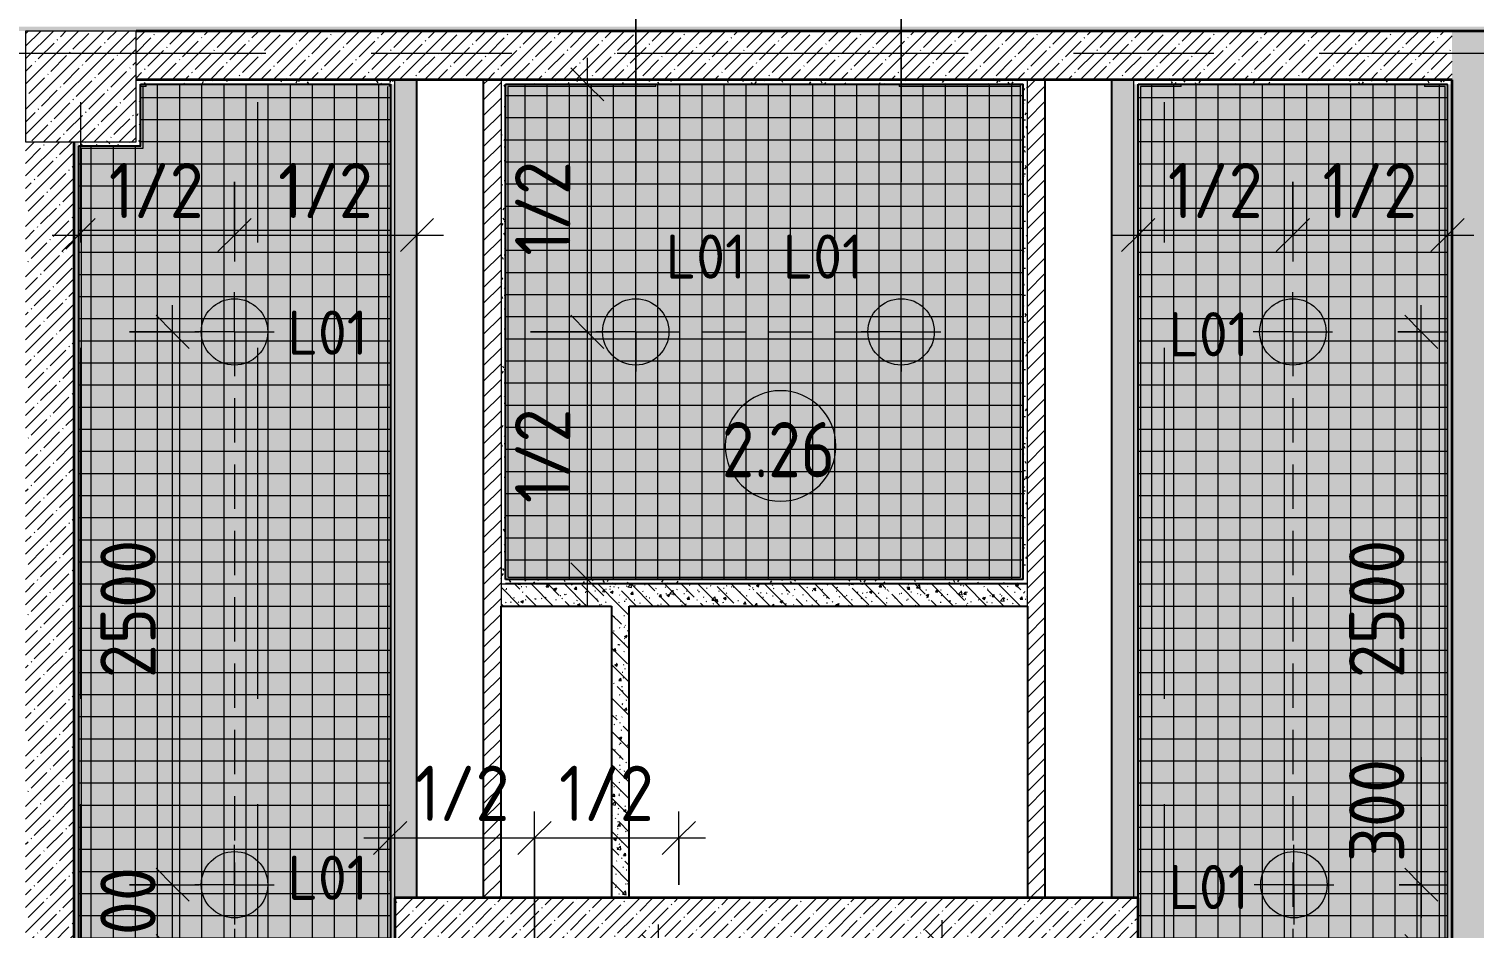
# Model space of a CAD drawing. Header units: millimetres. Extents: x 35098 to 231722, y -8553 to 29000.
# Drawn here: x 65425 to 71959, y 3844 to 7910 of the extents above; entities that cross this region are included whole.
import ezdxf

# ---------------------------------------------------------------- set-up
doc = ezdxf.new("R2010")
doc.units = ezdxf.units.MM
doc.linetypes.add('ADSK_Штрих_ш2 п1', pattern=[300, 200, -100])
doc.linetypes.add('Осевая', pattern=[3175, 635, -476.25, 1587.5, -476.25])
for name, color, linetype, lineweight in [('A-ANNO-DIMS', 7, 'Continuous', 9), ('A-ANNO-DIMS-100', 7, 'Continuous', 9), ('A-AREA-IDEN', 7, 'Continuous', 9), ('A-CLNG-PATT', 7, 'Continuous', 9), ('A-DETL-1', 7, 'ADSK_Штрих_ш2 п1', 9), ('A-WALL', 7, 'Continuous', 9), ('E-LITE-EQPM-IDEN', 7, 'Continuous', 9), ('I-WALL', 7, 'Continuous', 9), ('S-COLS', 7, 'Continuous', 9), ('Оси-2', 7, 'Осевая', 9)]:
    doc.layers.add(name, color=color, linetype=linetype, lineweight=lineweight)
for name, color, linetype, lineweight, true_color in [('A-ANNO-NOTE', 1, 'Continuous', 9, 0xff0000), ('A-WALL-1', 7, 'Continuous', 25, 0x3c3c3c), ('A-WALL-3', 7, 'Continuous', 35, 0x3c3c3c), ('A-WALL-FNSH-2', 7, 'Continuous', 13, 0x3c3c3c)]:
    doc.layers.add(name, color=color, linetype=linetype, lineweight=lineweight, true_color=true_color)
doc.layers.add('A-CLNG-PATT-1', color=7, linetype='Continuous', lineweight=9, transparency=1)
doc.styles.add('GOST Common', font='GOST_Common.ttf', dxfattribs={"height": 200})
doc.styles.add('GOST Common_1', font='GOST_Common.ttf', dxfattribs={"width": 0.9, "height": 250})
doc.styles.add('ISOCPEUR', font='isocpeur.ttf', dxfattribs={"width": 0.9, "height": 250})
doc.dimstyles.new('ISO-2_5_0_9К_БОЛЬШОЙ', dxfattribs={"dimscale": 304.8, "dimtxt": 248.995294, "dimasz": 0.492126, "dimexe": 0.393701, "dimexo": 0.984252, "dimgap": 0, "dimtad": 1, "dimdec": 0, "dimrnd": 10, "dimzin": 0, "dimdsep": 46, "dimtxsty": 'ISOCPEUR', "dimblk1": 'OBLIQUE', "dimblk2": 'OBLIQUE', "dimsah": 1, "dimcen": 0.09, "dimdle": 0.393701, "dimazin": 0, "dimtfac": 1, "dimtdec": 4, "dimtix": 1, "dimtmove": 0, "dimatfit": 3, "dimfxl": 1, "dimtvp": 1, "dimtolj": 1, "dimtzin": 0, "dimarcsym": 2})
doc.dimstyles.new('ISO-2_5_0_9К_БОЛЬШОЙ_2', dxfattribs={"dimscale": 304.8, "dimtxt": 248.995294, "dimasz": 0.492126, "dimexe": 0.393701, "dimexo": 0.984252, "dimgap": 0, "dimtad": 1, "dimdec": 0, "dimrnd": 10, "dimzin": 0, "dimdsep": 46, "dimtxsty": 'ISOCPEUR', "dimblk1": 'OBLIQUE', "dimblk2": 'OBLIQUE', "dimsah": 1, "dimcen": 0.09, "dimdle": 0.393701, "dimazin": 0, "dimtfac": 1, "dimtdec": 4, "dimtix": 1, "dimtmove": 1, "dimatfit": 3, "dimfxl": 1, "dimtvp": 1, "dimtolj": 1, "dimtzin": 0, "dimarcsym": 2})
pattern_1 = [(45, (0, 0), (-57.02463, 57.02463), []), (45, (57.025, 0), (-57.02463, 57.02463), [100.806, -20.161, 3.353, -16.808])]
pattern_2 = [(45, (0, 0), (-35.35534, 35.35534), [])]
pattern_3 = [(135, (0, 0), (-75.43415, -75.43415), [106.68, -17.78, 3.556, -17.78]), (135, (0, 75.39), (-75.43415, -75.43415), []), (50, (0, 0), (127.52922, -11.15758), [13.335, -146.685]), (355, (0, 0), (-24.66966, 133.74002), [10.668, -117.348]), (100.451, (10.63, -0.93), (102.85973, 122.58178), [11.333, -124.663]), (46.184, (0, 35.56), (189.75516, -29.43036), [20.002, -220.027]), (96.636, (15.81, 33.1), (166.1822, 173.1996), [17, -186.995]), (351.184, (0, 35.56), (166.18393, 173.1976), [16.002, -176.022]), (21, (17.78, 26.67), (106.13027, -71.58603), [13.335, -146.685]), (326, (17.78, 26.67), (43.26188, 128.93175), [10.668, -117.348]), (71.451, (26.62, 20.7), (149.39198, 57.34505), [11.333, -124.663]), (37.5, (0, 0), (2.162228, 59.188357), [3.353, -112.573, 3.353, -115.773, -117.792]), (37.5, (0, 0), (2.162228, 59.188357), [-235.052, 3.353, -114.44]), (7.5, (0, 0), (46.77386, 70.12615), [3.353, -64.567, 3.353, -109.906, -44.894]), (7.5, (0, 0), (46.77386, 70.12615), [-181.178, 3.353, -41.542]), (327.5, (-39.65, 0), (94.91367, -4.010093), [3.353, -41.097, 3.353, -135.331, -184.023]), (327.5, (-39.65, 0), (94.91367, -4.010093), [-183.134, 3.353, -180.67]), (317.5, (-57.43, 0), (103.69057, 17.79882), [3.353, -54.432, 3.353, -88.748, -130.683]), (317.5, (-57.43, 0), (103.69057, 17.79882), [-149.885, 3.353, -127.33])]
pattern_4 = [(0, (0, 0), (121.92, 30.48), [10.058, -81.382, 10.058, -81.382, -487.68]), (0, (0, 0), (121.92, 30.48), [-182.88, 10.058, -172.822, 10.058, -81.382, -213.36]), (0, (0, 0), (121.92, 30.48), [-457.2, 10.058, -50.902, 10.058, -142.342]), (120, (45.72, 15.24), (-87.356454, 90.345817), [10.058, -81.382, 10.058, -81.382, -487.68]), (120, (45.72, 15.24), (-87.356454, 90.345817), [-182.88, 10.058, -172.822, 10.058, -81.382, -213.36]), (120, (45.72, 15.24), (-87.356454, 90.345817), [-457.2, 10.058, -50.902, 10.058, -142.342]), (240, (60.96, 76.2), (-34.563546, -120.825817), [10.058, -81.382, 10.058, -81.382, -487.68]), (240, (60.96, 76.2), (-34.563546, -120.825817), [-182.88, 10.058, -172.822, 10.058, -81.382, -213.36]), (240, (60.96, 76.2), (-34.563546, -120.825817), [-457.2, 10.058, -50.902, 10.058, -142.342])]

# ---------------------------------------------------------------- blocks, each defined once
blk = doc.blocks.new('BSC_Колонна _Прямоугольная - 500х500-V13-План расстановки осветительного оборудования 2 этажа в осях 12-23')
at = {"layer": 'S-COLS'}
h = blk.add_hatch(dxfattribs=at)
h.set_pattern_fill('FP_14', color=256, style=0, pattern_type=2)
h.set_pattern_definition([(45, (-65660, -7650), (-57.02463, 57.02463), []), (45, (-65602.975, -7650), (-57.02463, 57.02463), [100.806, -20.161, 3.353, -16.808])])
h.paths.add_polyline_path([(-250, -250), (250, -250), (250, 250), (-250, 250)])
for p, q in [((250, 250), (-250, 250)), ((-250, 250), (-250, -250)), ((250, -250), (250, 250)), ((-250, -250), (250, -250))]:
    blk.add_line(p, q, dxfattribs=at)
blk = doc.blocks.new('DIMBLOCK87-План расстановки осветительного оборудования 2 этажа в осях 12-23')
at = {"layer": 'A-ANNO-DIMS-100'}
for p, q in [((66355, 7218.3), (66355, 6857.6)), ((66355, 6977.6), (66355, 7218.3)), ((65650, 6783.6), (65650, 7097.6)), ((65530, 6977.6), (66355, 6977.6)), ((65650, 6977.6), (65650, 6783.6))]:
    blk.add_line(p, q, dxfattribs=at)
at = {"layer": 'A-ANNO-DIMS-100', "lineweight": 20}
for p, q in [((65650, 6977.6), (65725, 7052.6)), ((66355, 6977.6), (66430, 7052.6)), ((65650, 6977.6), (65575, 6902.6)), ((66355, 6977.6), (66280, 6902.6))]:
    blk.add_line(p, q, dxfattribs=at)
at = {"layer": 'A-ANNO-DIMS-100', "color": 0, "insert": (65787, 7304.2), "char_height": 250, "width": 517.144, "attachment_point": 1, "line_spacing_factor": 1.149209, "style": 'ISOCPEUR'}
blk.add_mtext('1/2', dxfattribs=at)
blk = doc.blocks.new('_Oblique')
at = {"color": 0, "linetype": 'ByBlock', "lineweight": -2}
blk.add_line((-0.5, -0.5), (0.5, 0.5), dxfattribs=at)
blk = doc.blocks.new('DIMBLOCK88-План расстановки осветительного оборудования 2 этажа в осях 12-23')
at = {"layer": 'A-ANNO-DIMS-100'}
for p, q in [((66355, 7218.3), (66355, 6857.6)), ((66355, 6977.6), (66355, 7218.3)), ((67180, 6783.6), (67180, 7097.6)), ((66355, 6977.6), (67300, 6977.6)), ((67180, 6977.6), (67180, 6783.6))]:
    blk.add_line(p, q, dxfattribs=at)
at = {"layer": 'A-ANNO-DIMS-100', "lineweight": 20}
for p, q in [((66355, 6977.6), (66430, 7052.6)), ((67180, 6977.6), (67255, 7052.6)), ((66355, 6977.6), (66280, 6902.6)), ((67180, 6977.6), (67105, 6902.6))]:
    blk.add_line(p, q, dxfattribs=at)
at = {"layer": 'A-ANNO-DIMS-100', "color": 0, "insert": (66552, 7304.2), "char_height": 250, "width": 517.144, "attachment_point": 1, "line_spacing_factor": 1.149209, "style": 'ISOCPEUR'}
blk.add_mtext('1/2', dxfattribs=at)
blk = doc.blocks.new('DIMBLOCK91-План расстановки осветительного оборудования 2 этажа в осях 12-23')
at = {"layer": 'A-ANNO-DIMS-100'}
for p, q in [((68271.6, 3040), (68271.6, 3860)), ((68465.5, 3740), (68151.6, 3740)), ((68271.6, 3740), (68465.5, 3740)), ((68159, 3040), (68391.6, 3040)), ((68271.6, 3040), (68159, 3040))]:
    blk.add_line(p, q, dxfattribs=at)
at = {"layer": 'A-ANNO-DIMS-100', "lineweight": 20}
for p, q in [((68271.6, 3740), (68196.6, 3815)), ((68271.6, 3740), (68346.6, 3665)), ((68271.6, 3040), (68196.6, 3115)), ((68271.6, 3040), (68346.6, 2965))]:
    blk.add_line(p, q, dxfattribs=at)
at = {"layer": 'A-ANNO-DIMS-100', "color": 0, "insert": (67945, 3153), "char_height": 250, "width": 568.858, "attachment_point": 1, "rotation": 90, "line_spacing_factor": 1.149209, "style": 'ISOCPEUR'}
blk.add_mtext('700', dxfattribs=at)
blk = doc.blocks.new('DIMBLOCK93-План расстановки осветительного оборудования 2 этажа в осях 12-23')
at = {"layer": 'A-ANNO-DIMS-100', "lineweight": 20}
for p, q in [((66075.1, 4040), (66000.1, 4115)), ((66075.1, 4040), (66150.1, 3965)), ((66075.1, 3740), (66000.1, 3815)), ((66075.1, 3740), (66150.1, 3665))]:
    blk.add_line(p, q, dxfattribs=at)
at = {"layer": 'A-ANNO-DIMS-100'}
for p, q in [((65879.6, 4040), (66195.1, 4040)), ((66075.1, 4040), (65879.6, 4040)), ((66075.1, 3740), (66075.1, 4040)), ((66760, 3740), (65955.1, 3740)), ((66075.1, 3740), (66760, 3740))]:
    blk.add_line(p, q, dxfattribs=at)
at = {"layer": 'A-ANNO-DIMS-100', "color": 0, "insert": (65748.5, 3653), "char_height": 250, "width": 568.858, "attachment_point": 1, "rotation": 90, "line_spacing_factor": 1.149209, "style": 'ISOCPEUR'}
blk.add_mtext('300', dxfattribs=at)
blk = doc.blocks.new('DIMBLOCK94-План расстановки осветительного оборудования 2 этажа в осях 12-23')
at = {"layer": 'A-ANNO-DIMS-100', "lineweight": 20}
for p, q in [((66075.1, 6540), (66000.1, 6615)), ((66075.1, 6540), (66150.1, 6465)), ((66075.1, 4040), (66000.1, 4115)), ((66075.1, 4040), (66150.1, 3965))]:
    blk.add_line(p, q, dxfattribs=at)
at = {"layer": 'A-ANNO-DIMS-100'}
for p, q in [((66075.1, 4040), (66075.1, 6660)), ((65879.6, 6540), (66195.1, 6540)), ((66075.1, 6540), (65879.6, 6540)), ((65879.6, 4040), (66195.1, 4040)), ((66075.1, 4040), (65879.6, 4040))]:
    blk.add_line(p, q, dxfattribs=at)
at = {"layer": 'A-ANNO-DIMS-100', "color": 0, "insert": (65748.5, 4974), "char_height": 250, "width": 758.478, "attachment_point": 1, "rotation": 90, "line_spacing_factor": 1.149209, "style": 'ISOCPEUR'}
blk.add_mtext('2500', dxfattribs=at)
blk = doc.blocks.new('DIMBLOCK95-План расстановки осветительного оборудования 2 этажа в осях 12-23')
at = {"layer": 'A-ANNO-DIMS-100'}
for p, q in [((67950.1, 7779), (67950.1, 6540)), ((67756.2, 7659), (68070.1, 7659)), ((67950.1, 7659), (67756.2, 7659)), ((67693.6, 6540), (68070.1, 6540)), ((67950.1, 6540), (67693.6, 6540))]:
    blk.add_line(p, q, dxfattribs=at)
at = {"layer": 'A-ANNO-DIMS-100', "lineweight": 20}
for p, q in [((67950.1, 7659), (67875.1, 7734)), ((67950.1, 7659), (68025.1, 7584)), ((67950.1, 6540), (67875.1, 6615)), ((67950.1, 6540), (68025.1, 6465))]:
    blk.add_line(p, q, dxfattribs=at)
at = {"layer": 'A-ANNO-DIMS-100', "color": 0, "insert": (67623.5, 6884), "char_height": 250, "width": 517.144, "attachment_point": 1, "rotation": 90, "line_spacing_factor": 1.149209, "style": 'ISOCPEUR'}
blk.add_mtext('1/2', dxfattribs=at)
blk = doc.blocks.new('DIMBLOCK96-План расстановки осветительного оборудования 2 этажа в осях 12-23')
at = {"layer": 'A-ANNO-DIMS-100', "lineweight": 20}
for p, q in [((67950.1, 6540), (67875.1, 6615)), ((67950.1, 6540), (68025.1, 6465)), ((67950.1, 5421), (67875.1, 5496)), ((67950.1, 5421), (68025.1, 5346))]:
    blk.add_line(p, q, dxfattribs=at)
at = {"layer": 'A-ANNO-DIMS-100'}
for p, q in [((67693.6, 6540), (68070.1, 6540)), ((67950.1, 6540), (67693.6, 6540)), ((67950.1, 6540), (67950.1, 5301)), ((67756.2, 5421), (68070.1, 5421)), ((67950.1, 5421), (67756.2, 5421))]:
    blk.add_line(p, q, dxfattribs=at)
at = {"layer": 'A-ANNO-DIMS-100', "color": 0, "insert": (67623.5, 5765), "char_height": 250, "width": 517.144, "attachment_point": 1, "rotation": 90, "line_spacing_factor": 1.149209, "style": 'ISOCPEUR'}
blk.add_mtext('1/2', dxfattribs=at)
blk = doc.blocks.new('DIMBLOCK97-План расстановки осветительного оборудования 2 этажа в осях 12-23')
at = {"layer": 'A-ANNO-DIMS-100'}
for p, q in [((68169, 7218.3), (68169, 8244.5)), ((69369, 7218.3), (69369, 8244.5)), ((68049, 8124.5), (69369, 8124.5)), ((68169, 8124.5), (68169, 7218.3)), ((69369, 8124.5), (69369, 7218.3))]:
    blk.add_line(p, q, dxfattribs=at)
at = {"layer": 'A-ANNO-DIMS-100', "lineweight": 20}
for p, q in [((68169, 8124.5), (68244, 8199.5)), ((69369, 8124.5), (69444, 8199.5)), ((68169, 8124.5), (68094, 8049.5)), ((69369, 8124.5), (69294, 8049.5))]:
    blk.add_line(p, q, dxfattribs=at)
at = {"layer": 'A-ANNO-DIMS-100', "color": 0, "insert": (68474.5, 8451.1), "char_height": 250, "width": 706.764, "attachment_point": 1, "line_spacing_factor": 1.149209, "style": 'ISOCPEUR'}
blk.add_mtext('1200', dxfattribs=at)
blk = doc.blocks.new('DIMBLOCK98-План расстановки осветительного оборудования 2 этажа в осях 12-23')
at = {"layer": 'A-ANNO-DIMS-100'}
for p, q in [((69369, 7218.3), (69369, 8244.5)), ((69919, 7959), (69919, 8244.5)), ((69369, 8124.5), (70039, 8124.5)), ((69369, 8124.5), (69369, 7218.3)), ((69919, 8124.5), (69919, 7959))]:
    blk.add_line(p, q, dxfattribs=at)
at = {"layer": 'A-ANNO-DIMS-100', "lineweight": 20}
for p, q in [((69369, 8124.5), (69444, 8199.5)), ((69919, 8124.5), (69994, 8199.5)), ((69369, 8124.5), (69294, 8049.5)), ((69919, 8124.5), (69844, 8049.5))]:
    blk.add_line(p, q, dxfattribs=at)
at = {"layer": 'A-ANNO-DIMS-100', "color": 0, "insert": (69407, 8451.1), "char_height": 250, "width": 568.858, "attachment_point": 1, "line_spacing_factor": 1.149209, "style": 'ISOCPEUR'}
blk.add_mtext('550', dxfattribs=at)
blk = doc.blocks.new('DIMBLOCK100-План расстановки осветительного оборудования 2 этажа в осях 12-23')
at = {"layer": 'A-ANNO-DIMS-100'}
for p, q in [((71720.9, 4616.1), (71720.9, 4042.1)), ((71620.4, 4040), (71840.9, 4040)), ((71720.9, 4040), (71620.4, 4040)), ((71720.9, 4042.1), (71720.9, 3890)), ((71720.9, 3740), (71720.9, 4040)), ((70741, 3740), (71840.9, 3740)), ((71720.9, 3740), (70741, 3740))]:
    blk.add_line(p, q, dxfattribs=at)
at = {"layer": 'A-ANNO-DIMS-100', "lineweight": 20}
for p, q in [((71720.9, 4040), (71645.9, 4115)), ((71720.9, 4040), (71795.9, 3965)), ((71720.9, 3740), (71645.9, 3815)), ((71720.9, 3740), (71795.9, 3665))]:
    blk.add_line(p, q, dxfattribs=at)
at = {"layer": 'A-ANNO-DIMS-100', "color": 0, "insert": (71394.3, 4142.1), "char_height": 250, "width": 568.858, "attachment_point": 1, "rotation": 90, "line_spacing_factor": 1.149209, "style": 'ISOCPEUR'}
blk.add_mtext('300', dxfattribs=at)
blk = doc.blocks.new('DIMBLOCK101-План расстановки осветительного оборудования 2 этажа в осях 12-23')
at = {"layer": 'A-ANNO-DIMS-100', "lineweight": 20}
for p, q in [((71720.9, 6540), (71645.9, 6615)), ((71720.9, 6540), (71795.9, 6465)), ((71720.9, 4040), (71645.9, 4115)), ((71720.9, 4040), (71795.9, 3965))]:
    blk.add_line(p, q, dxfattribs=at)
at = {"layer": 'A-ANNO-DIMS-100'}
for p, q in [((71720.9, 4040), (71720.9, 6660)), ((71615.4, 6540), (71840.9, 6540)), ((71720.9, 6540), (71615.4, 6540)), ((71620.4, 4040), (71840.9, 4040)), ((71720.9, 4040), (71620.4, 4040))]:
    blk.add_line(p, q, dxfattribs=at)
at = {"layer": 'A-ANNO-DIMS-100', "color": 0, "insert": (71394.3, 4974), "char_height": 250, "width": 758.478, "attachment_point": 1, "rotation": 90, "line_spacing_factor": 1.149209, "style": 'ISOCPEUR'}
blk.add_mtext('2500', dxfattribs=at)
blk = doc.blocks.new('DIMBLOCK104-План расстановки осветительного оборудования 2 этажа в осях 12-23')
at = {"layer": 'A-ANNO-DIMS-100'}
for p, q in [((69554.8, 3010), (69554.8, 3880)), ((69748.7, 3760), (69434.8, 3760)), ((69554.8, 3760), (69748.7, 3760)), ((69465.5, 3010), (69674.8, 3010)), ((69554.8, 3010), (69465.5, 3010))]:
    blk.add_line(p, q, dxfattribs=at)
at = {"layer": 'A-ANNO-DIMS-100', "lineweight": 20}
for p, q in [((69554.8, 3760), (69479.8, 3835)), ((69554.8, 3760), (69629.8, 3685)), ((69554.8, 3010), (69479.8, 3085)), ((69554.8, 3010), (69629.8, 2935))]:
    blk.add_line(p, q, dxfattribs=at)
at = {"layer": 'A-ANNO-DIMS-100', "color": 0, "insert": (69228.2, 3148), "char_height": 250, "width": 568.858, "attachment_point": 1, "rotation": 90, "line_spacing_factor": 1.149209, "style": 'ISOCPEUR'}
blk.add_mtext('750', dxfattribs=at)
blk = doc.blocks.new('DIMBLOCK105-План расстановки осветительного оборудования 2 этажа в осях 12-23')
at = {"layer": 'A-ANNO-DIMS-100'}
for p, q in [((67059, 4057.5), (67059, 4371.4)), ((67711.5, 3718.3), (67711.5, 4371.4)), ((66939, 4251.4), (67711.5, 4251.4)), ((67059, 4251.4), (67059, 4057.5)), ((67711.5, 4251.4), (67711.5, 3718.3))]:
    blk.add_line(p, q, dxfattribs=at)
at = {"layer": 'A-ANNO-DIMS-100', "lineweight": 20}
for p, q in [((67059, 4251.4), (67134, 4326.4)), ((67711.5, 4251.4), (67786.5, 4326.4)), ((67059, 4251.4), (66984, 4176.4)), ((67711.5, 4251.4), (67636.5, 4176.4))]:
    blk.add_line(p, q, dxfattribs=at)
at = {"layer": 'A-ANNO-DIMS-100', "color": 0, "insert": (67169.8, 4578), "char_height": 250, "width": 517.144, "attachment_point": 1, "line_spacing_factor": 1.149209, "style": 'ISOCPEUR'}
blk.add_mtext('1/2', dxfattribs=at)
blk = doc.blocks.new('DIMBLOCK106-План расстановки осветительного оборудования 2 этажа в осях 12-23')
at = {"layer": 'A-ANNO-DIMS-100'}
for p, q in [((67711.5, 3718.3), (67711.5, 4371.4)), ((68364, 4039), (68364, 4371.4)), ((67711.5, 4251.4), (68484, 4251.4)), ((67711.5, 4251.4), (67711.5, 3718.3)), ((68364, 4251.4), (68364, 4039))]:
    blk.add_line(p, q, dxfattribs=at)
at = {"layer": 'A-ANNO-DIMS-100', "lineweight": 20}
for p, q in [((67711.5, 4251.4), (67786.5, 4326.4)), ((68364, 4251.4), (68439, 4326.4)), ((67711.5, 4251.4), (67636.5, 4176.4)), ((68364, 4251.4), (68289, 4176.4))]:
    blk.add_line(p, q, dxfattribs=at)
at = {"layer": 'A-ANNO-DIMS-100', "color": 0, "insert": (67822.3, 4578), "char_height": 250, "width": 517.144, "attachment_point": 1, "line_spacing_factor": 1.149209, "style": 'ISOCPEUR'}
blk.add_mtext('1/2', dxfattribs=at)
blk = doc.blocks.new('DIMBLOCK108-План расстановки осветительного оборудования 2 этажа в осях 12-23')
at = {"layer": 'A-ANNO-DIMS-100'}
for p, q in [((71140, 7218.3), (71140, 6857.6)), ((71140, 6977.6), (71140, 7218.3)), ((70441, 6783.6), (70441, 7097.6)), ((70321, 6977.6), (71140, 6977.6)), ((70441, 6977.6), (70441, 6783.6))]:
    blk.add_line(p, q, dxfattribs=at)
at = {"layer": 'A-ANNO-DIMS-100', "lineweight": 20}
for p, q in [((70441, 6977.6), (70516, 7052.6)), ((71140, 6977.6), (71215, 7052.6)), ((70441, 6977.6), (70366, 6902.6)), ((71140, 6977.6), (71065, 6902.6))]:
    blk.add_line(p, q, dxfattribs=at)
at = {"layer": 'A-ANNO-DIMS-100', "color": 0, "insert": (70575, 7304.2), "char_height": 250, "width": 517.144, "attachment_point": 1, "line_spacing_factor": 1.149209, "style": 'ISOCPEUR'}
blk.add_mtext('1/2', dxfattribs=at)
blk = doc.blocks.new('DIMBLOCK109-План расстановки осветительного оборудования 2 этажа в осях 12-23')
at = {"layer": 'A-ANNO-DIMS-100'}
for p, q in [((71140, 7218.3), (71140, 6857.6)), ((71140, 6977.6), (71140, 7218.3)), ((71839, 6783.6), (71839, 7097.6)), ((71140, 6977.6), (71959, 6977.6)), ((71839, 6977.6), (71839, 6783.6))]:
    blk.add_line(p, q, dxfattribs=at)
at = {"layer": 'A-ANNO-DIMS-100', "lineweight": 20}
for p, q in [((71140, 6977.6), (71215, 7052.6)), ((71839, 6977.6), (71914, 7052.6)), ((71140, 6977.6), (71065, 6902.6)), ((71839, 6977.6), (71764, 6902.6))]:
    blk.add_line(p, q, dxfattribs=at)
at = {"layer": 'A-ANNO-DIMS-100', "color": 0, "insert": (71274, 7304.2), "char_height": 250, "width": 517.144, "attachment_point": 1, "line_spacing_factor": 1.149209, "style": 'ISOCPEUR'}
blk.add_mtext('1/2', dxfattribs=at)
blk = doc.blocks.new('Марка_Помещения - Номер-25198446-План расстановки осветительного оборудования 2 этажа в осях 12-23')
at = {"layer": 'A-AREA-IDEN'}
for start, end in [(360, 180), (180, 360)]:
    blk.add_arc((0, 0), 2.5, start, end, dxfattribs=at)

msp = doc.modelspace()

# ---------------------------------------------------------------- hatches: boundary and pattern name
at = {"layer": 'A-CLNG-PATT'}
h = msp.add_hatch(dxfattribs=at)
h.set_pattern_fill('FP_49', color=256, style=0, pattern_type=2)
h.set_pattern_definition([(270, (67007.5, 3900), (100, 6e-15), []), (0, (67007.5, 3900), (0, 100), [])])
h.paths.add_polyline_path([(68364, 141), (68364, 3739), (67059, 3739), (67059, 7659), (65931, 7659), (65931, 7379), (65651, 7379), (65651, 515.5), (66160, 515.5), (66160, 141), (67378.4, 141)])
h = msp.add_hatch(dxfattribs=at)
h.set_pattern_fill('FP_51', color=256, style=0, pattern_type=2)
h.set_pattern_definition([(180, (68869, 6608.97), (-1e-14, -100), []), (270, (68869, 6608.97), (100, 6e-15), [])])
h.paths.add_polyline_path([(69919, 5421), (69919, 7659), (67581, 7659), (67581, 5421)])
h = msp.add_hatch(dxfattribs=at)
h.set_pattern_fill('FP_50', color=256, style=0, pattern_type=2)
h.set_pattern_definition([(270, (70502.5, 3900), (100, 6e-15), []), (0, (70502.5, 3900), (0, 100), [])])
h.paths.add_polyline_path([(71560, 141), (71560, 515.5), (71839, 515.5), (71839, 7659), (70441, 7659), (70441, 3739), (69166, 3739), (69166, 141), (70287.3, 141)])
at = {"layer": 'A-CLNG-PATT-1'}
for points in [[(68364, 141), (68364, 3739), (67059, 3739), (67059, 7659), (65931, 7659), (65931, 7379), (65651, 7379), (65651, 515.5), (66160, 515.5), (66160, 141), (67378.4, 141)], [(69919, 5421), (69919, 7659), (67581, 7659), (67581, 5421)], [(71560, 141), (71560, 515.5), (71839, 515.5), (71839, 7659), (70441, 7659), (70441, 3739), (69166, 3739), (69166, 141), (70287.3, 141)]]:
    msp.add_hatch(color=256, dxfattribs=at).paths.add_polyline_path(points)
at = {"layer": 'I-WALL'}
h = msp.add_hatch(dxfattribs=at)
h.set_pattern_fill('FP_46', color=256, style=0, pattern_type=2)
h.set_pattern_definition(pattern_4)
h.paths.add_polyline_path([(74750, 7900), (74750, 7920), (38742.7, 7920), (38742.7, 7900), (74650.8, 7900)])
h = msp.add_hatch(dxfattribs=at)
h.set_pattern_fill('FP_17', color=256, style=0, pattern_type=2)
h.set_pattern_definition(pattern_1)
h.paths.add_polyline_path([(71741.8, 7680), (71860, 7680), (71860, 7900), (65910, 7900), (65910, 7680), (71014.6, 7680)])
h = msp.add_hatch(dxfattribs=at)
h.set_pattern_fill('FP_17', color=256, style=0, pattern_type=2)
h.set_pattern_definition(pattern_1)
h.paths.add_polyline_path([(72080, 120), (72080, 7900), (71860, 7900), (71860, 120)])
h = msp.add_hatch(dxfattribs=at)
h.set_pattern_fill('FP_46', color=256, style=0, pattern_type=2)
h.set_pattern_definition(pattern_4)
h.paths.add_polyline_path([(67060, 7660), (67080, 7660), (67080, 7680), (65910, 7680), (65910, 7660), (66651.1, 7660)])
h = msp.add_hatch(dxfattribs=at)
h.set_pattern_fill('FP_46', color=256, style=0, pattern_type=2)
h.set_pattern_definition(pattern_4)
h.paths.add_polyline_path([(65910, 7380), (65930, 7380), (65930, 7660), (65910, 7660), (65910, 7400)])
h = msp.add_hatch(dxfattribs=at)
h.set_pattern_fill('FP_46', color=256, style=0, pattern_type=2)
h.set_pattern_definition(pattern_4)
h.paths.add_polyline_path([(67060, 3760), (67080, 3760), (67080, 7660), (67060, 7660), (67060, 3809.1)])
h = msp.add_hatch(dxfattribs=at)
h.set_pattern_fill('FP_24', color=256, style=0, pattern_type=2)
h.set_pattern_definition(pattern_3)
h.paths.add_polyline_path([(67080, 3980), (67180, 3980), (67180, 7680), (67080, 7680), (67080, 6125.4)])
h = msp.add_hatch(dxfattribs=at)
h.set_pattern_fill('FP_21', color=256, style=0, pattern_type=2)
h.set_pattern_definition(pattern_2)
h.paths.add_polyline_path([(67480, 3980), (67560, 3980), (67560, 7680), (67480, 7680), (67480, 6125.4)])
h = msp.add_hatch(dxfattribs=at)
h.set_pattern_fill('FP_46', color=256, style=0, pattern_type=2)
h.set_pattern_definition(pattern_4)
h.paths.add_polyline_path([(67560, 5400), (67580, 5400), (67580, 7680), (67560, 7680), (67560, 6125.4)])
h = msp.add_hatch(dxfattribs=at)
h.set_pattern_fill('FP_46', color=256, style=0, pattern_type=2)
h.set_pattern_definition(pattern_4)
h.paths.add_polyline_path([(69919, 7660), (69920, 7660), (69920, 7680), (67580, 7680), (67581, 7660), (68832.9, 7660)])
h = msp.add_hatch(dxfattribs=at)
h.set_pattern_fill('FP_46', color=256, style=0, pattern_type=2)
h.set_pattern_definition(pattern_4)
h.paths.add_polyline_path([(69920, 5420), (69940, 5420), (69940, 7680), (69920, 7680), (69920, 5421)])
h = msp.add_hatch(dxfattribs=at)
h.set_pattern_fill('FP_21', color=256, style=0, pattern_type=2)
h.set_pattern_definition(pattern_2)
h.paths.add_polyline_path([(70020, 3980), (70020, 7680), (69940, 7680), (69940, 3980)])
h = msp.add_hatch(dxfattribs=at)
h.set_pattern_fill('FP_24', color=256, style=0, pattern_type=2)
h.set_pattern_definition(pattern_3)
h.paths.add_polyline_path([(70320, 3980), (70420, 3980), (70420, 7680), (70320, 7680), (70320, 6125.4)])
h = msp.add_hatch(dxfattribs=at)
h.set_pattern_fill('FP_46', color=256, style=0, pattern_type=2)
h.set_pattern_definition(pattern_4)
h.paths.add_polyline_path([(71840, 7660), (71860, 7660), (71860, 7680), (70420, 7680), (70420, 7660), (71839, 7660)])
h = msp.add_hatch(dxfattribs=at)
h.set_pattern_fill('FP_46', color=256, style=0, pattern_type=2)
h.set_pattern_definition(pattern_4)
h.paths.add_polyline_path([(70440, 3980), (70440, 7660), (70420, 7660), (70420, 3980)])
h = msp.add_hatch(dxfattribs=at)
h.set_pattern_fill('FP_46', color=256, style=0, pattern_type=2)
h.set_pattern_definition(pattern_4)
h.paths.add_polyline_path([(71860, 140), (71860, 7660), (71840, 7660), (71840, 140)])
h = msp.add_hatch(dxfattribs=at)
h.set_pattern_fill('FP_17', color=256, style=0, pattern_type=2)
h.set_pattern_definition(pattern_1)
h.paths.add_polyline_path([(65410, 400), (65630, 400), (65630, 7400), (65410, 7400), (65410, 1492.8)])
h = msp.add_hatch(dxfattribs=at)
h.set_pattern_fill('FP_46', color=256, style=0, pattern_type=2)
h.set_pattern_definition(pattern_4)
h.paths.add_polyline_path([(65630, 400), (65650, 400), (65650, 7400), (65630, 7400), (65630, 1492.8)])
h = msp.add_hatch(dxfattribs=at)
h.set_pattern_fill('FP_46', color=256, style=0, pattern_type=2)
h.set_pattern_definition(pattern_4)
h.paths.add_polyline_path([(65910, 7380), (65910, 7400), (65650, 7400), (65650, 7380), (65663, 7380)])
h = msp.add_hatch(dxfattribs=at)
h.set_pattern_fill('FP_24', color=256, style=0, pattern_type=2)
h.set_pattern_definition(pattern_3)
h.paths.add_polyline_path([(69940, 5300), (69940, 5400), (67560, 5400), (67560, 5300), (68140, 5300)])
h = msp.add_hatch(dxfattribs=at)
h.set_pattern_fill('FP_46', color=256, style=0, pattern_type=2)
h.set_pattern_definition(pattern_4)
h.paths.add_polyline_path([(69940, 5400), (69940, 5420), (67580, 5420), (67580, 5400)])
h = msp.add_hatch(dxfattribs=at)
h.set_pattern_fill('FP_24', color=256, style=0, pattern_type=2)
h.set_pattern_definition(pattern_3)
h.paths.add_polyline_path([(68140, 3980), (68140, 5300), (68060, 5300), (68060, 3980)])
h = msp.add_hatch(dxfattribs=at)
h.set_pattern_fill('FP_17', color=256, style=0, pattern_type=2)
h.set_pattern_definition(pattern_1)
h.paths.add_polyline_path([(70440, 3760), (70440, 3980), (67080, 3980), (67080, 3760), (70287.3, 3760)])

# ---------------------------------------------------------------- linework, layer by layer
at = {"layer": 'A-ANNO-NOTE'}
for p, q in [((66355, 6540), (66355, 6720)), ((68169, 6540), (68169, 6720)), ((69369, 6540), (69369, 6720)), ((71140, 6540), (71140, 6720)), ((66355, 6540), (66175, 6540)), ((66355, 6540), (66535, 6540)), ((66355, 6540), (66355, 6360)), ((68169, 6540), (67989, 6540)), ((68169, 6540), (68349, 6540)), ((68169, 6540), (68169, 6360)), ((69369, 6540), (69189, 6540)), ((69369, 6540), (69549, 6540)), ((69369, 6540), (69369, 6360)), ((71140, 6540), (70960, 6540)), ((71140, 6540), (71320, 6540)), ((71140, 6540), (71140, 6360)), ((66355, 4040), (66355, 4220)), ((71145, 4040), (71145, 4220)), ((66355, 4040), (66175, 4040)), ((66355, 4040), (66535, 4040)), ((66355, 4040), (66355, 3860)), ((71145, 4040), (70965, 4040)), ((71145, 4040), (71325, 4040)), ((71145, 4040), (71145, 3860))]:
    msp.add_line(p, q, dxfattribs=at)
for centre in [(66355, 6540), (68169, 6540), (69369, 6540), (71140, 6540), (66355, 4040), (71145, 4040)]:
    msp.add_circle(centre, 150, dxfattribs=at)
at = {"layer": 'A-DETL-1'}
for p, q in [((66355, 6540), (66355, 1580.4)), ((68169, 6540), (69369, 6540)), ((71140, 6540), (71140, 1540))]:
    msp.add_line(p, q, dxfattribs=at)
at = {"layer": 'A-WALL'}
for p, q in [((67080, 3980), (67080, 7680)), ((67560, 7680), (67560, 5300)), ((69940, 5300), (69940, 7680)), ((70420, 7680), (70420, 3980)), ((67560, 5400), (67580, 5400))]:
    msp.add_line(p, q, dxfattribs=at)
at = {"layer": 'A-WALL-1'}
for p, q in [((71860, 7900), (72080, 7900)), ((65930, 7660), (67060, 7660)), ((65930, 7380), (65930, 7660)), ((67060, 7660), (67060, 3740)), ((67180, 3980), (67180, 7680)), ((67480, 7680), (67480, 3980)), ((67580, 5420), (67580, 7660)), ((67580, 7660), (69920, 7660)), ((69920, 5420), (69920, 7660)), ((70020, 3980), (70020, 7680)), ((70320, 7680), (70320, 3980)), ((70440, 7660), (71840, 7660)), ((70440, 3980), (70440, 7660)), ((65930, 7380), (65650, 7380)), ((65650, 7380), (65650, 420)), ((69920, 5420), (67580, 5420)), ((69940, 5400), (67580, 5400)), ((67560, 3980), (67560, 5300)), ((67560, 5300), (68060, 5300)), ((68060, 5300), (68060, 3980)), ((68140, 5300), (69940, 5300)), ((68140, 3980), (68140, 5300)), ((69940, 5300), (69940, 3980))]:
    msp.add_line(p, q, dxfattribs=at)
at = {"layer": 'A-WALL-3'}
for p, q in [((71860, 7900), (65910, 7900)), ((75480, 7900), (71860, 7900)), ((71860, 7680), (65910, 7680)), ((71860, -100), (71860, 7680)), ((65630, 400), (65630, 7400)), ((70440, 3980), (67080, 3980)), ((67080, 3980), (67080, 3760)), ((70440, 3760), (70440, 3980))]:
    msp.add_line(p, q, dxfattribs=at)
at = {"layer": 'A-WALL-FNSH-2'}
for p, q in [((67060, 7659), (65930, 7659)), ((65931, 7379), (65931, 7659)), ((67059, 7659), (67059, 3739)), ((67581, 7660), (67581, 5421)), ((67581, 7659), (69919, 7659)), ((69919, 5421), (69919, 7660)), ((70441, 3760), (70441, 7659)), ((70441, 7659), (71839, 7659)), ((71839, 7659), (71839, 141)), ((71840, 272.5), (71840, 7660)), ((65651, 7379), (65931, 7379)), ((65651, 7379), (65651, 420)), ((69919, 5421), (67581, 5421))]:
    msp.add_line(p, q, dxfattribs=at)
at = {"layer": 'I-WALL'}
for p, q in [((65955, 7649), (65931, 7649)), ((65941, 7649), (65941, 7369)), ((65955, 7649), (65955, 7659)), ((67049, 3729), (67049, 7649)), ((67055, 7658), (67055, 7649)), ((67591, 7649), (67591, 5431)), ((68260.5, 7649), (67591, 7649)), ((68260.5, 7649), (68260.5, 7659)), ((69360.5, 7659), (69360.5, 7649)), ((69909, 7649), (69360.5, 7649)), ((69909, 5431), (69909, 7659)), ((70635, 7649), (70451, 7649)), ((70451, 7649), (70451, 3729)), ((70635, 7649), (70635, 7659)), ((71735, 7659), (71735, 7649)), ((71829, 7649), (71735, 7649)), ((71829, 521), (71829, 7649)), ((65941, 7369), (65661, 7369)), ((65661, 7369), (65661, 527.5)), ((67591, 5431), (69909, 5431))]:
    msp.add_line(p, q, dxfattribs=at)
at = {"layer": 'Оси-2'}
for p, q in [((65660, 593.7), (65660, 24898.1)), ((66460, 593.7), (66460, 24898.1)), ((70560, 593.7), (70560, 24898.1)), ((38398.2, 7800), (82450, 7800))]:
    msp.add_line(p, q, dxfattribs=at)

# ---------------------------------------------------------------- block references
at = {"layer": 'A-AREA-IDEN', "xscale": 99.99999999999993, "yscale": 99.99999999999993, "zscale": 99.99999999999993}
msp.add_blockref('Марка_Помещения - Номер-25198446-План расстановки осветительного оборудования 2 этажа в осях 12-23', (68824, 6023.8), dxfattribs=at)
at = {"layer": 'S-COLS'}
msp.add_blockref('BSC_Колонна _Прямоугольная - 500х500-V13-План расстановки осветительного оборудования 2 этажа в осях 12-23', (65660, 7650), dxfattribs=at)

# ---------------------------------------------------------------- texts
at = {"layer": 'A-AREA-IDEN', "insert": (68558.2, 6132.3), "char_height": 250, "width": 663.797, "attachment_point": 1, "style": 'GOST Common_1'}
msp.add_mtext('2.26', dxfattribs=at)
at = {"layer": 'E-LITE-EQPM-IDEN', "char_height": 200, "width": 472.996, "attachment_point": 1, "style": 'GOST Common'}
for insert in [(68304.8, 6980.4), (68834, 6980.4), (66594.8, 6636.4), (70577.9, 6629.3), (66594.8, 4171.4), (70577.9, 4129.3)]:
    msp.add_mtext('L01', dxfattribs=dict(at, insert=insert))

# ---------------------------------------------------------------- dimensions: what is measured, and where the dimension line sits
at = {"layer": 'A-ANNO-DIMS'}
for base, p1, p2, override, picture, middle in [((69369, 8124.5), (68169, 6918.3), (69369, 6918.3), {"dimpost": '<>', "dimfxl": 1200}, 'DIMBLOCK97-План расстановки осветительного оборудования 2 этажа в осях 12-23', (68769, 8249.5)), ((69919, 8124.5), (69369, 6918.3), (69919, 7659), {"dimpost": '<>', "dimfxl": 922.571907}, 'DIMBLOCK98-План расстановки осветительного оборудования 2 этажа в осях 12-23', (69644, 8249.5))]:
    dim = msp.add_linear_dim(base=base, p1=p1, p2=p2, dimstyle='ISO-2_5_0_9К_БОЛЬШОЙ', override=override, dxfattribs=at)
    dim.commit()
    dim.dimension.update_dxf_attribs({"geometry": picture, "text_midpoint": middle})
for base, p1, p2, picture, middle in [((67950.1, 6540), (68056.2, 7659), (67993.6, 6540), 'DIMBLOCK95-План расстановки осветительного оборудования 2 этажа в осях 12-23', (67825.1, 7099.5)), ((67950.1, 5421), (67993.6, 6540), (68056.2, 5421), 'DIMBLOCK96-План расстановки осветительного оборудования 2 этажа в осях 12-23', (67825.1, 5980.5))]:
    dim = msp.add_linear_dim(base=base, p1=p1, p2=p2, angle=90, text='1/2', dimstyle='ISO-2_5_0_9К_БОЛЬШОЙ', override={"dimpost": '<>', "dimfxl": 1120.746191}, dxfattribs=at)
    dim.commit()
    dim.dimension.update_dxf_attribs({"geometry": picture, "text_midpoint": middle})
for base, p1, p2, override, picture, middle in [((66355, 6977.6), (65650, 7083.6), (66355, 6918.3), {"dimpost": '<>', "dimfxl": 724.129094}, 'DIMBLOCK87-План расстановки осветительного оборудования 2 этажа в осях 12-23', (66002.5, 7102.6)), ((67180, 6977.6), (66355, 6918.3), (67180, 7083.6), {"dimpost": '<>', "dimfxl": 841.405355}, 'DIMBLOCK88-План расстановки осветительного оборудования 2 этажа в осях 12-23', (66767.5, 7102.6)), ((71140, 6977.6), (70441, 7083.6), (71140, 6918.3), {"dimpost": '<>', "dimfxl": 718.288907}, 'DIMBLOCK108-План расстановки осветительного оборудования 2 этажа в осях 12-23', (70790.5, 7102.6)), ((71839, 6977.6), (71140, 6918.3), (71839, 7083.6), {"dimpost": '<>', "dimfxl": 718.288907}, 'DIMBLOCK109-План расстановки осветительного оборудования 2 этажа в осях 12-23', (71489.5, 7102.6)), ((67711.5, 4251.4), (67059, 4357.5), (67711.5, 3418.3), {"dimpost": '<>', "dimfxl": 1143.582639}, 'DIMBLOCK105-План расстановки осветительного оборудования 2 этажа в осях 12-23', (67385.2, 4376.4)), ((68364, 4251.4), (67711.5, 3418.3), (68364, 3739), {"dimpost": '<>', "dimfxl": 727.052821}, 'DIMBLOCK106-План расстановки осветительного оборудования 2 этажа в осях 12-23', (68037.7, 4376.4))]:
    dim = msp.add_linear_dim(base=base, p1=p1, p2=p2, text='1/2', dimstyle='ISO-2_5_0_9К_БОЛЬШОЙ', override=override, dxfattribs=at)
    dim.commit()
    dim.dimension.update_dxf_attribs({"geometry": picture, "text_midpoint": middle})
for base, p1, p2, override, picture, middle in [((66075.1, 6540), (66179.6, 4040), (66179.6, 6540), {"dimpost": '<>', "dimfxl": 2500}, 'DIMBLOCK94-План расстановки осветительного оборудования 2 этажа в осях 12-23', (65950.1, 5290)), ((71720.9, 6540), (71320.4, 4040), (71315.4, 6540), {"dimpost": '<>', "dimfxl": 2500.005}, 'DIMBLOCK101-План расстановки осветительного оборудования 2 этажа в осях 12-23', (71595.9, 5290)), ((66075.1, 4040), (67060, 3740), (66179.6, 4040), {"dimpost": '<>', "dimfxl": 930.092748}, 'DIMBLOCK93-План расстановки осветительного оборудования 2 этажа в осях 12-23', (65950.1, 3890)), ((68271.6, 3740), (67859, 3040), (68165.5, 3740), {"dimpost": '<>', "dimfxl": 764.17593}, 'DIMBLOCK91-План расстановки осветительного оборудования 2 этажа в осях 12-23', (68146.6, 3390)), ((69554.8, 3760), (69765.5, 3010), (69448.7, 3760), {"dimpost": '<>', "dimfxl": 814.161677}, 'DIMBLOCK104-План расстановки осветительного оборудования 2 этажа в осях 12-23', (69429.8, 3385))]:
    dim = msp.add_linear_dim(base=base, p1=p1, p2=p2, angle=90, dimstyle='ISO-2_5_0_9К_БОЛЬШОЙ', override=override, dxfattribs=at)
    dim.commit()
    dim.dimension.update_dxf_attribs({"geometry": picture, "text_midpoint": middle})
dim = msp.add_linear_dim(base=(71720.9, 4040), p1=(70441, 3740), p2=(71320.4, 4040), angle=90, dimstyle='ISO-2_5_0_9К_БОЛЬШОЙ_2', override={"dimpost": '<>', "dimfxl": 929.146235}, dxfattribs=at)
dim.commit()
dim.dimension.update_dxf_attribs({"geometry": 'DIMBLOCK100-План расстановки осветительного оборудования 2 этажа в осях 12-23', "text_midpoint": (71560.9, 4426.5), "dimtype": 160, "text_rotation": 90})

doc.saveas('drawing.dxf')
